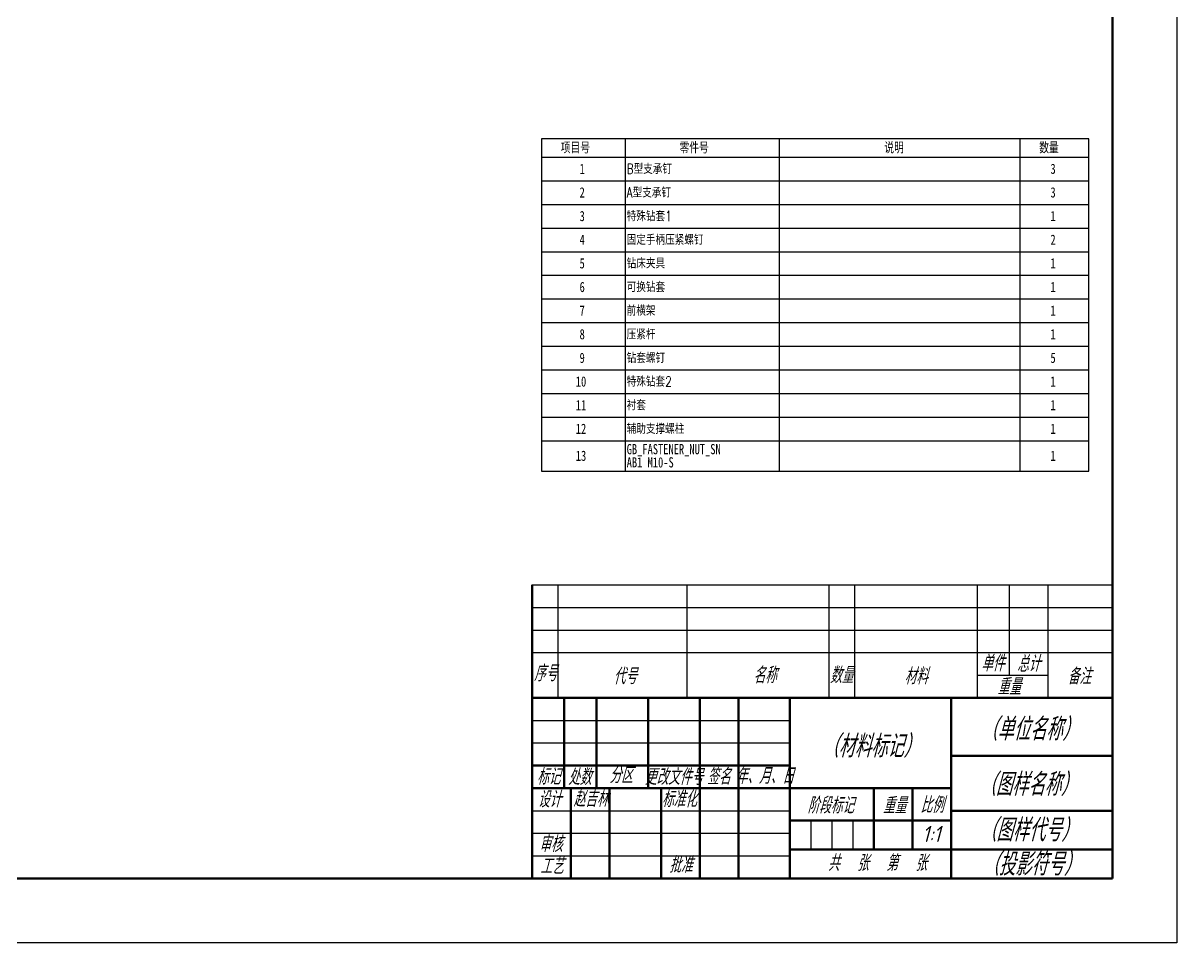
# Model space of a CAD drawing. Header units: millimetres. Extents: x 19 to 860, y 28 to 622.
# Drawn here: x 502.3 to 860.1, y 27.7 to 312.9 of the extents above; entities that cross this region are included whole.
import ezdxf

# ---------------------------------------------------------------- set-up
doc = ezdxf.new("R2010")
doc.units = ezdxf.units.MM
doc.layers.add('10', color=7, linetype='Continuous')
for name, color, linetype, lineweight in [('粗实线', 3, 'Continuous', 50), ('细实线', 7, 'Continuous', 25), ('细文本', 7, 'Continuous', 25)]:
    doc.layers.add(name, color=color, linetype=linetype, lineweight=lineweight)
doc.styles.add('SLDTEXTSTYLE5', font='TXT', dxfattribs={"width": 0.75, "bigfont": 'bigfont'})
doc.styles.add('SLDTEXTSTYLE6', font='TXT', dxfattribs={"width": 0.75})
doc.styles.add('长仿宋', font='gbeitc.shx', dxfattribs={"bigfont": 'gbcbig.shx'})

# ---------------------------------------------------------------- blocks, each defined once
blk = doc.blocks.new('SW_TABLEANNOTATION_0')
at = {"layer": '10', "color": 0}
for p, q in [((0, 0), (0, -102.99)), ((169.69, 0), (0, 0)), ((25.88, 0), (25.88, -5.66)), ((73.63, 0), (73.63, -5.66)), ((148.26, 0), (148.26, -5.66)), ((169.69, -102.99), (169.69, 0)), ((0, -5.66), (169.69, -5.66)), ((25.88, -5.66), (25.88, -102.99)), ((73.63, -5.66), (73.63, -102.99)), ((148.26, -5.66), (148.26, -102.99)), ((0, -12.99), (169.69, -12.99)), ((0, -20.31), (169.69, -20.31)), ((0, -27.64), (169.69, -27.64)), ((0, -34.97), (169.69, -34.97)), ((0, -42.29), (169.69, -42.29)), ((0, -49.62), (169.69, -49.62)), ((0, -56.95), (169.69, -56.95)), ((0, -64.28), (169.69, -64.28)), ((0, -71.6), (169.69, -71.6)), ((0, -78.93), (169.69, -78.93)), ((0, -86.26), (169.69, -86.26)), ((0, -93.58), (169.69, -93.58)), ((0, -102.99), (169.69, -102.99))]:
    blk.add_line(p, q, dxfattribs=at)
at = {"layer": '10', "color": 0, "attachment_point": 1}
for s, insert, char_height, style in [('项目号', (5.94, -1.01), 3.5, 'SLDTEXTSTYLE5'), ('零件号', (42.76, -1.01), 3.5, 'SLDTEXTSTYLE5'), ('说明', (106.28, -1.01), 3.5, 'SLDTEXTSTYLE5'), ('数量', (154.31, -1.01), 3.5, 'SLDTEXTSTYLE5'), ('1', (11.77, -7.69), 3.17, 'SLDTEXTSTYLE6'), ('B型支承钉', (26.38, -7.69), 3.175, 'SLDTEXTSTYLE5'), ('3', (157.8, -7.69), 3.17, 'SLDTEXTSTYLE6'), ('2', (11.77, -15.01), 3.17, 'SLDTEXTSTYLE6'), ('A型支承钉', (26.38, -15.01), 3.175, 'SLDTEXTSTYLE5'), ('3', (157.8, -15.01), 3.17, 'SLDTEXTSTYLE6'), ('3', (11.77, -22.34), 3.17, 'SLDTEXTSTYLE6'), ('特殊钻套1', (26.38, -22.34), 3.175, 'SLDTEXTSTYLE5'), ('1', (157.8, -22.34), 3.17, 'SLDTEXTSTYLE6'), ('4', (11.77, -29.67), 3.17, 'SLDTEXTSTYLE6'), ('固定手柄压紧螺钉', (26.38, -29.67), 3.175, 'SLDTEXTSTYLE5'), ('2', (157.8, -29.67), 3.17, 'SLDTEXTSTYLE6'), ('5', (11.77, -36.99), 3.17, 'SLDTEXTSTYLE6'), ('钻床夹具', (26.38, -36.99), 3.175, 'SLDTEXTSTYLE5'), ('1', (157.8, -36.99), 3.17, 'SLDTEXTSTYLE6'), ('6', (11.77, -44.32), 3.17, 'SLDTEXTSTYLE6'), ('可换钻套', (26.38, -44.32), 3.175, 'SLDTEXTSTYLE5'), ('1', (157.8, -44.32), 3.17, 'SLDTEXTSTYLE6'), ('7', (11.77, -51.65), 3.17, 'SLDTEXTSTYLE6'), ('前横架', (26.38, -51.65), 3.175, 'SLDTEXTSTYLE5'), ('1', (157.8, -51.65), 3.17, 'SLDTEXTSTYLE6'), ('8', (11.77, -58.97), 3.17, 'SLDTEXTSTYLE6'), ('压紧杆', (26.38, -58.97), 3.175, 'SLDTEXTSTYLE5'), ('1', (157.8, -58.97), 3.17, 'SLDTEXTSTYLE6'), ('9', (11.77, -66.3), 3.17, 'SLDTEXTSTYLE6'), ('钻套螺钉', (26.38, -66.3), 3.175, 'SLDTEXTSTYLE5'), ('5', (157.8, -66.3), 3.17, 'SLDTEXTSTYLE6'), ('10', (10.59, -73.63), 3.175, 'SLDTEXTSTYLE6'), ('特殊钻套2', (26.38, -73.63), 3.175, 'SLDTEXTSTYLE5'), ('1', (157.8, -73.63), 3.17, 'SLDTEXTSTYLE6'), ('11', (10.59, -80.95), 3.175, 'SLDTEXTSTYLE6'), ('衬套', (26.38, -80.95), 3.175, 'SLDTEXTSTYLE5'), ('1', (157.8, -80.95), 3.17, 'SLDTEXTSTYLE6'), ('12', (10.59, -88.28), 3.175, 'SLDTEXTSTYLE6'), ('辅助支撑螺柱', (26.38, -88.28), 3.175, 'SLDTEXTSTYLE5'), ('1', (157.8, -88.28), 3.17, 'SLDTEXTSTYLE6'), ('GB_FASTENER_NUT_SN', (26.38, -94.6), 3.175, 'SLDTEXTSTYLE6'), ('13', (10.59, -96.65), 3.175, 'SLDTEXTSTYLE6'), ('AB1 M10-S', (26.38, -98.7), 3.175, 'SLDTEXTSTYLE6'), ('1', (157.8, -96.65), 3.17, 'SLDTEXTSTYLE6')]:
    blk.add_mtext(s, dxfattribs=dict(at, insert=insert, char_height=char_height, style=style))

msp = doc.modelspace()

# ---------------------------------------------------------------- linework, layer by layer
at = {"layer": '粗实线'}
for p, q in [((840.09, 601.74), (840.09, 47.74)), ((660.09, 138.74), (660.09, 103.74)), ((660.09, 103.74), (660.09, 47.74)), ((660.09, 103.74), (840.09, 103.74)), ((670.09, 103.74), (670.09, 75.74)), ((680.09, 103.74), (680.09, 75.74)), ((696.09, 103.74), (696.09, 75.74)), ((712.09, 103.74), (712.09, 47.74)), ((724.09, 103.74), (724.09, 47.74)), ((740.09, 103.74), (740.09, 47.74)), ((790.09, 103.74), (790.09, 47.74)), ((660.09, 82.74), (740.09, 82.74)), ((790.09, 85.74), (840.09, 85.74)), ((660.09, 75.74), (790.09, 75.74)), ((672.09, 75.74), (672.09, 47.74)), ((684.09, 75.74), (684.09, 47.74)), ((700.09, 75.74), (700.09, 47.74)), ((766.09, 75.74), (766.09, 56.74)), ((778.09, 75.74), (778.09, 56.74)), ((790.09, 68.74), (840.09, 68.74)), ((740.09, 65.74), (790.09, 65.74)), ((740.09, 56.74), (840.09, 56.74)), ((840.09, 47.74), (39.09, 47.74))]:
    msp.add_line(p, q, dxfattribs=at)
at = {"layer": '细实线'}
for p, q in [((860.09, 621.74), (860.09, 27.74)), ((660.09, 138.74), (840.09, 138.74)), ((668.09, 138.74), (668.09, 103.74)), ((708.09, 138.74), (708.09, 103.74)), ((752.09, 138.74), (752.09, 103.74)), ((760.09, 138.74), (760.09, 103.74)), ((798.09, 138.74), (798.09, 103.74)), ((808.09, 138.74), (808.09, 110.74)), ((820.09, 138.74), (820.09, 103.74)), ((660.09, 131.74), (840.09, 131.74)), ((660.09, 124.74), (840.09, 124.74)), ((660.09, 117.74), (840.09, 117.74)), ((798.09, 110.74), (820.09, 110.74)), ((660.09, 96.74), (740.09, 96.74)), ((660.09, 89.74), (740.09, 89.74)), ((660.09, 68.74), (740.09, 68.74)), ((746.59, 65.74), (746.59, 56.74)), ((753.09, 65.74), (753.09, 56.74)), ((759.59, 65.74), (759.59, 56.74)), ((660.09, 61.74), (740.09, 61.74)), ((660.09, 54.74), (740.09, 54.74)), ((860.09, 27.74), (19.09, 27.74))]:
    msp.add_line(p, q, dxfattribs=at)

# ---------------------------------------------------------------- block references
msp.add_blockref('SW_TABLEANNOTATION_0', (663.07, 277.02))

# ---------------------------------------------------------------- texts
at = {"layer": '细文本', "style": '长仿宋'}
for s, height, p in [('单件', 5, (799.34, 111.96)), ('总计', 5, (810.45, 111.8)), ('序号', 5, (660.65, 108.87)), ('代号', 5, (685.34, 107.95)), ('名称', 5, (728.69, 108.26)), ('数量', 5, (752.45, 108.26)), ('材料', 5, (775.59, 107.95)), ('备注', 5, (826.19, 107.95)), ('重量', 5, (804.43, 104.71)), ('（单位名称）', 7, (799.27, 90.51)), ('（材料标记）', 7, (750.01, 85.25)), ('标记', 5, (661.59, 76.81)), ('分区', 5, (684.05, 77.25)), ('签名', 5, (714.35, 76.81)), ('年、月、日', 5, (723.23, 77.05)), ('处数', 5, (671.22, 76.67)), ('更改文件号', 5, (695.04, 76.72)), ('（图样名称）', 7, (798.8, 73.39)), ('设计', 5, (661.87, 69.76)), ('赵吉林', 5, (672.91, 69.97)), ('标准化', 5, (700.33, 69.83)), ('阶段标记', 5, (745.47, 67.88)), ('重量', 5, (768.87, 67.84)), ('比例', 5, (780.51, 68.04)), ('（图样代号）', 7, (798.96, 59.23)), ('审核', 5, (662.27, 55.93)), ('1:1', 5, (781.09, 59.02)), ('工艺', 5, (662.59, 49.07)), ('批准', 5, (702.61, 49.49)), ('共  张  第  张', 5, (751.83, 50.04)), ('（投影符号）', 7, (799.74, 48.65))]:
    msp.add_text(s, height=height, dxfattribs=at).set_placement(p)

doc.saveas('drawing.dxf')
